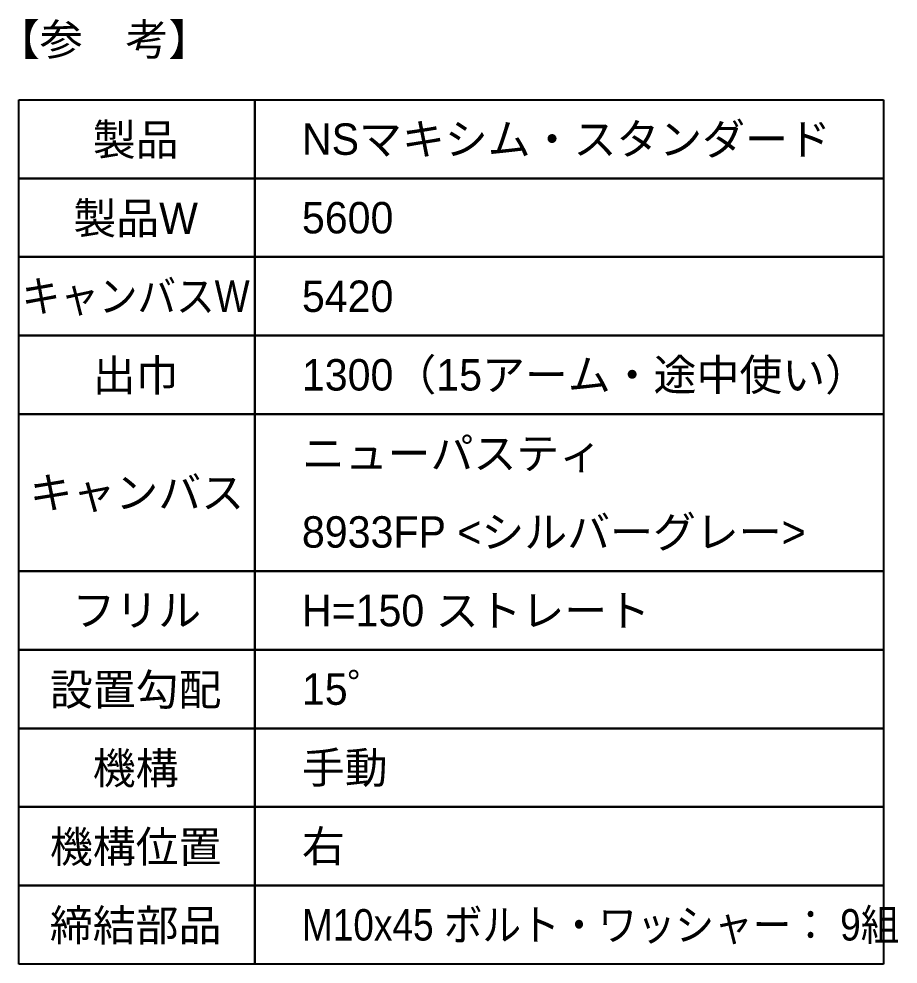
# Model space of a CAD drawing. Header units: millimetres. Extents: x 2183 to 14812, y 264 to 8523.
# Drawn here: x 2183 to 4699, y 2014 to 4720 of the extents above; entities that cross this region are included whole.
import ezdxf
from ezdxf.enums import TextEntityAlignment as Align

# ---------------------------------------------------------------- set-up
doc = ezdxf.new("R2010")
doc.units = ezdxf.units.MM
doc.header["$LTSCALE"] = 0.2
doc.layers.add('文字1', color=2, linetype='Continuous')
doc.styles.add('TENPAL（ｺﾞｼｯｸ)', font='MS PGothic.ttf')

msp = doc.modelspace()

# ---------------------------------------------------------------- linework, layer by layer
at = {"layer": '文字1'}
for p, q in [((2182.959, 4488.709), (2857.959, 4488.709)), ((2182.959, 4263.709), (2182.959, 4488.709)), ((2857.959, 4488.709), (4657.959, 4488.709)), ((2857.959, 4263.709), (2857.959, 4488.709)), ((2857.959, 4488.709), (2857.959, 4263.709)), ((4657.959, 4488.709), (4657.959, 4263.709)), ((2182.959, 4263.709), (2857.959, 4263.709)), ((2182.959, 4038.709), (2182.959, 4263.709)), ((2857.959, 4263.709), (2182.959, 4263.709)), ((2857.959, 4263.709), (2857.959, 4038.709)), ((4657.959, 4263.709), (2857.959, 4263.709)), ((2857.959, 4263.709), (4657.959, 4263.709)), ((2857.959, 4038.709), (2857.959, 4263.709)), ((4657.959, 4263.709), (4657.959, 4038.709)), ((2857.959, 4038.709), (2182.959, 4038.709)), ((2182.959, 4038.709), (2857.959, 4038.709)), ((2182.959, 3813.709), (2182.959, 4038.709)), ((4657.959, 4038.709), (2857.959, 4038.709)), ((2857.959, 4038.709), (2857.959, 3813.709)), ((2857.959, 4038.709), (4657.959, 4038.709)), ((2857.959, 3813.709), (2857.959, 4038.709)), ((4657.959, 4038.709), (4657.959, 3813.709)), ((2182.959, 3813.709), (2857.959, 3813.709)), ((2182.959, 3588.709), (2182.959, 3813.709)), ((2857.959, 3813.709), (2182.959, 3813.709)), ((2857.959, 3813.709), (2857.959, 3588.709)), ((2857.959, 3813.709), (4657.959, 3813.709)), ((2857.959, 3588.709), (2857.959, 3813.709)), ((4657.959, 3813.709), (2857.959, 3813.709)), ((4657.959, 3813.709), (4657.959, 3588.709)), ((2857.959, 3588.709), (2182.959, 3588.709)), ((2182.959, 3588.709), (2857.959, 3588.709)), ((2182.959, 3138.709), (2182.959, 3588.709)), ((2857.959, 3588.709), (2857.959, 3138.709)), ((4657.959, 3588.709), (2857.959, 3588.709)), ((2857.959, 3588.709), (4657.959, 3588.709)), ((2857.959, 3138.709), (2857.959, 3588.709)), ((4657.959, 3588.709), (4657.959, 3138.709)), ((2857.959, 3138.709), (2182.959, 3138.709)), ((2182.959, 3138.709), (2857.959, 3138.709)), ((2182.959, 2913.709), (2182.959, 3138.709)), ((4657.959, 3138.709), (2857.959, 3138.709)), ((2857.959, 3138.709), (2857.959, 2913.709)), ((2857.959, 3138.709), (4657.959, 3138.709)), ((2857.959, 2913.709), (2857.959, 3138.709)), ((4657.959, 3138.709), (4657.959, 2913.709)), ((2182.959, 2913.709), (2857.959, 2913.709)), ((2182.959, 2688.709), (2182.959, 2913.709)), ((2857.959, 2913.709), (2182.959, 2913.709)), ((2857.959, 2913.709), (2857.959, 2688.709)), ((2857.959, 2913.709), (4657.959, 2913.709)), ((2857.959, 2688.709), (2857.959, 2913.709)), ((4657.959, 2913.709), (2857.959, 2913.709)), ((4657.959, 2913.709), (4657.959, 2688.709)), ((2182.959, 2688.709), (2857.959, 2688.709)), ((2182.959, 2463.709), (2182.959, 2688.709)), ((2857.959, 2688.709), (2182.959, 2688.709)), ((2857.959, 2688.709), (2857.959, 2463.709)), ((4657.959, 2688.709), (2857.959, 2688.709)), ((2857.959, 2688.709), (4657.959, 2688.709)), ((2857.959, 2463.709), (2857.959, 2688.709)), ((4657.959, 2688.709), (4657.959, 2463.709)), ((2857.959, 2463.709), (2182.959, 2463.709)), ((2182.959, 2463.709), (2857.959, 2463.709)), ((2182.959, 2238.709), (2182.959, 2463.709)), ((2857.959, 2463.709), (2857.959, 2238.709)), ((4657.959, 2463.709), (2857.959, 2463.709)), ((2857.959, 2463.709), (4657.959, 2463.709)), ((2857.959, 2238.709), (2857.959, 2463.709)), ((4657.959, 2463.709), (4657.959, 2238.709)), ((2857.959, 2238.709), (2182.959, 2238.709)), ((2182.959, 2238.709), (2857.959, 2238.709)), ((2182.959, 2013.709), (2182.959, 2238.709)), ((4657.959, 2238.709), (2857.959, 2238.709)), ((2857.959, 2238.709), (2857.959, 2013.709)), ((2857.959, 2238.709), (4657.959, 2238.709)), ((2857.959, 2013.709), (2857.959, 2238.709)), ((4657.959, 2238.709), (4657.959, 2013.709)), ((2857.959, 2013.709), (2182.959, 2013.709)), ((4657.959, 2013.709), (2857.959, 2013.709))]:
    msp.add_line(p, q, dxfattribs=at)

# ---------------------------------------------------------------- texts
at = {"layer": '文字1', "style": 'TENPAL（ｺﾞｼｯｸ)'}
for s, p in [('【参\u3000考】', (2426.843, 4663.252)), ('製品', (2517.106, 4376.209)), ('製品W', (2517.106, 4151.209)), ('出巾', (2517.106, 3701.209)), ('キャンバス', (2520.459, 3363.709)), ('フリル', (2520.459, 3026.209)), ('設置勾配', (2517.106, 2801.209)), ('機構', (2517.106, 2576.209)), ('機構位置', (2517.106, 2351.209)), ('締結部品', (2517.106, 2126.209))]:
    msp.add_text(s, height=90, dxfattribs=at).set_placement(p, align=Align.MIDDLE)
for s, p in [('NSマキシム・スタンダード', (2992.959, 4376.209)), ('5600', (2992.959, 4151.209)), ('5420', (2992.959, 3926.209)), ('1300（15アーム・途中使い）', (2992.959, 3701.209)), ('ニューパスティ', (2992.959, 3476.209)), ('8933FP <シルバーグレー>', (2992.959, 3251.209)), ('H=150 ストレート', (2992.959, 3026.209)), ('15゜', (2992.959, 2801.209)), ('手動', (2992.959, 2576.209)), ('右', (2992.959, 2351.209))]:
    msp.add_text(s, height=90, dxfattribs=at).set_placement(p, align=Align.MIDDLE_LEFT)
at = {"layer": '文字1', "style": 'TENPAL（ｺﾞｼｯｸ)', "width": 0.9}
msp.add_text('キャンバスW', height=90, dxfattribs=at).set_placement((2517.106, 3926.209), align=Align.MIDDLE)
msp.add_text('M10x45 ボルト・ワッシャー： 9組', height=90, dxfattribs=at).set_placement((2992.959, 2126.209), align=Align.MIDDLE_LEFT)

doc.saveas('drawing.dxf')
